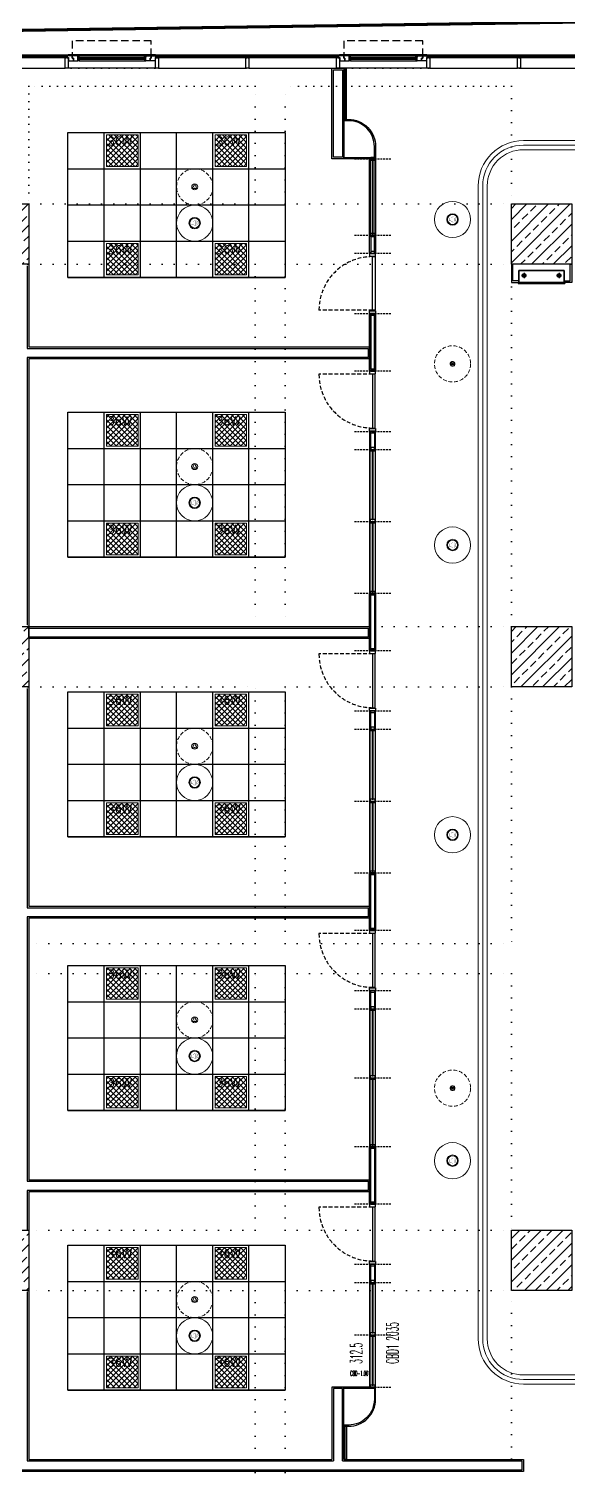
# Model space of a CAD drawing. Header units: centimetres. Extents: x 405564 to 502064, y 46284 to 60634.
# Drawn here: x 462150 to 463044, y 54735 to 57123 of the extents above; entities that cross this region are included whole.
import ezdxf
from ezdxf.enums import TextEntityAlignment as Align
from ezdxf.xclip import XClip

# ---------------------------------------------------------------- set-up
doc = ezdxf.new("R2010")
doc.units = ezdxf.units.CM
doc.header["$XCLIPFRAME"] = 0
for name, pattern in [('( Hidden )', [0.375, 0.25, -0.125]), ('ACAD_ISO07W100', [3, 0, -3]), ('BORDER', [1.75, 0.5, -0.25, 0.5, -0.25, 0, -0.25]), ('DASHDOT', [25.4, 12.7, -6.35, 0, -6.35]), ('DASHED', [19.05, 12.7, -6.35]), ('DOT', [0.25, 0, -0.25]), ('HIDDEN', [9.525, 6.35, -3.175])]:
    doc.linetypes.add(name, pattern=pattern)
doc.layers.get('0').update_dxf_attribs({"color": 8, "lineweight": 9})
for name, color, linetype, lineweight in [('---___EB_draft00_ALTYAPI_helikoptermania', 8, 'Continuous', 0), ('---___EB_draft00_parselsiniri', 8, 'BORDER', 9), ('0-KRCN-AYDINLATMA-130426', 8, 'Continuous', 9), ('0-KRCN-MİMARİ-220526', 8, 'Continuous', 9)]:
    doc.layers.add(name, color=color, linetype=linetype, lineweight=lineweight)
for name, color, linetype in [('0-KRCN-ASMATAVAN-130426', 8, 'Continuous'), ('AS_DOS_TERAS_UST', 8, 'ACAD_ISO07W100'), ('AS_DUV_ALCIPAN_YANGINA-SUYA DAYANIMLI', 8, 'Continuous'), ('AS_DUV_CAMBOLME', 8, 'Continuous'), ('AS_DUV_CAMBOLME_AHSAP', 8, 'Continuous'), ('AS_DUV_CAMBOLME_AKS', 8, 'HIDDEN'), ('AS_DUV_CAMBOLME_AL PROFIL', 8, 'Continuous'), ('AS_DUV_CAMBOLME_JALUZI', 8, 'Continuous'), ('AS_DUVK_AHSAP', 8, 'Continuous'), ('AS_GOR_UZAK2', 8, 'Continuous'), ('AS_KAPI_POZ', 8, 'Continuous'), ('AS_PRFL_ALU', 8, 'Continuous'), ('AS_PRFL_CAM', 8, 'Continuous'), ('AS_TA_BETONARME', 5, 'Continuous'), ('AS_TA_TARAMA', 8, 'Continuous'), ('AS_TEFR_MEK_YANGIN DOLAP TIP2 DEKORATIF', 8, 'Continuous')]:
    doc.layers.add(name, color=color, linetype=linetype)
doc.styles.add('2', font='arial.ttf', dxfattribs={"width": 0.9, "height": 200})
doc.styles.add('OLCU', font='romanstw.shx', dxfattribs={"width": 0.6})
doc.styles.add('TAHOMA', font='tahoma.ttf')
pattern_1 = [(225, (17560.68, -7819.299), (17.96051, -17.96051), []), (225, (17542.72, -7819.299), (17.96051, -17.96051), [12.7, -6.35])]

# ---------------------------------------------------------------- blocks, each defined once
blk = doc.blocks.new('ABB 6131-51-24-500')
at = {"layer": '0-KRCN-AYDINLATMA-130426'}
for p, q in [((-4, -1), (-4, 1)), ((3.2, 1), (-3.2, 1)), ((-3.2, -0.8), (-3.2, 0.8)), ((-1, 4), (1, 4)), ((-1, -0.9), (-1, 1)), ((-0.8, 3.2), (0.8, 3.2)), ((1, -0.9), (1, 1)), ((3.2, 0.8), (3.2, -0.8)), ((4, 1), (4, -1)), ((3.2, -0.9), (-3.2, -0.9)), ((1, -4), (-1, -4)), ((0.8, -3.2), (-0.8, -3.2))]:
    blk.add_line(p, q, dxfattribs=at)
at = {"layer": '0-KRCN-AYDINLATMA-130426', "linetype": 'HIDDEN'}
blk.add_circle((0, 0), 30, dxfattribs=at)
at = {"layer": '0-KRCN-AYDINLATMA-130426'}
for centre, radius in [((-0.5, 0), 0.089), ((0, 0), 0.16), ((0.5, 0), 0.089)]:
    blk.add_circle(centre, radius, dxfattribs=at)
for centre, radius, start, end in [((-1, 1), 3.01, 90, 180), ((-0.8, 0.8), 2.41, 90, 180), ((0.8, 0.8), 2.41, 0, 90), ((1, 1), 3.01, 0, 90), ((-1, -1), 3.01, 180, 270), ((-0.8, -0.8), 2.41, 180, 270), ((0.8, -0.8), 2.41, 270, 0), ((1, -1), 3.01, 270, 0)]:
    blk.add_arc(centre, radius, start, end, dxfattribs=at)
blk = doc.blocks.new('AST-OD-OD')
at = {"layer": '0-KRCN-AYDINLATMA-130426'}
for p, q in [((0.3, 5), (-4, -2.5)), ((4.6, -2.5), (0.3, 5)), ((4.6, -2.5), (-4, -2.5))]:
    blk.add_line(p, q, dxfattribs=at)
at = {"layer": '0-KRCN-AYDINLATMA-130426', "linetype": 'HIDDEN'}
blk.add_circle((0.3, 0), 30, dxfattribs=at)
at = {"layer": '0-KRCN-AYDINLATMA-130426'}
blk.add_circle((0.3, 0), 5, dxfattribs=at)
at = {"layer": '0-KRCN-AYDINLATMA-130426', "style": '2'}
blk.add_text('O', height=3.43, dxfattribs=at).set_placement((0.3, 0), align=Align.MIDDLE)
blk = doc.blocks.new('ASMA TAVA TİPİ HOPARLÖR')
at = {"layer": '0-KRCN-AYDINLATMA-130426', "const_width": 0.317}
blk.add_lwpolyline([(0.3, -4.4, 0.598176), (1.3, -3.9), (1.3, 3.9, 0.598176), (0.3, 4.4), (-2.7, 2.4, -0.147433), (-3, 2.3), (-5.1, 2.3, 0.414214), (-5.7, 1.7), (-5.7, -1.7, 0.414214), (-5.1, -2.3), (-3, -2.3, -0.147433), (-2.7, -2.4)], format="xyb", close=True, dxfattribs=at)
for points in [[(2.4, 1.3, -0.601398), (2.4, -1.3)], [(2.8, 2.5, -0.658812), (2.8, -2.5)], [(3.2, 3.7, -0.680488), (3.2, -3.7)]]:
    blk.add_lwpolyline(points, format="xyb", dxfattribs=at)
at = {"layer": '0-KRCN-AYDINLATMA-130426'}
blk.add_circle((0, 0), 30, dxfattribs=at)
at = {"layer": '0-KRCN-AYDINLATMA-130426', "ltscale": 0.1}
for radius in [9.5, 8.23]:
    blk.add_circle((0, 0), radius, dxfattribs=at)
blk = doc.blocks.new('36W 60x60 cm  SIVA ALTI LED ARMATÜR')
at = {"layer": '0-KRCN-AYDINLATMA-130426'}
h = blk.add_hatch(dxfattribs=at)
h.set_pattern_fill('ANSI37', color=256, scale=2)
h.paths.add_polyline_path([(-26, 26), (26, 26), (26, -26), (-26, -26)])
for points in [[(-30, 30), (30, 30), (30, -30), (-30, -30)], [(-26, 26), (26, 26), (26, -26), (-26, -26)]]:
    blk.add_lwpolyline(points, close=True, dxfattribs=at)
at = {"layer": '0-KRCN-AYDINLATMA-130426', "insert": (-23.5, 23.5), "char_height": 15, "attachment_point": 1, "style": 'TAHOMA'}
blk.add_mtext_dynamic_manual_height_columns('{\\fTahoma|b0|i0|c162|p34;36W}', width=52.946, gutter_width=1.25, heights=[0], dxfattribs=at)
blk = doc.blocks.new('G$C27E741DA')
at = {"layer": '0-KRCN-AYDINLATMA-130426'}
for points in [[(24905.7, 9803.5), (26525.7, 9803.5, -0.414214), (26600.7, 9728.5), (26600.7, 7818.5, -0.414214), (26525.7, 7743.5), (24905.7, 7743.5, -0.414214), (24830.7, 7818.5), (24830.7, 9728.5, -0.414214)], [(24905.7, 9796), (26525.7, 9796, -0.414214), (26593.2, 9728.5), (26593.2, 7818.5, -0.414214), (26525.7, 7751), (24905.7, 7751, -0.414214), (24838.2, 7818.5), (24838.2, 9728.5, -0.414214)], [(24905.7, 9788.5), (26525.7, 9788.5, -0.414214), (26585.7, 9728.5), (26585.7, 7818.5, -0.414214), (26525.7, 7758.5), (24905.7, 7758.5, -0.414214), (24845.7, 7818.5), (24845.7, 9728.5, -0.414214)]]:
    blk.add_lwpolyline(points, format="xyb", close=True, dxfattribs=at)
for name, p in [('36W 60x60 cm  SIVA ALTI LED ARMATÜR', (24240.7, 9786.9)), ('36W 60x60 cm  SIVA ALTI LED ARMATÜR', (24420.7, 9786.9)), ('AST-OD-OD', (24360.4, 9726.9)), ('ASMA TAVA TİPİ HOPARLÖR', (24360.7, 9666.9)), ('ASMA TAVA TİPİ HOPARLÖR', (24788.2, 9672.9)), ('36W 60x60 cm  SIVA ALTI LED ARMATÜR', (24240.7, 9606.9)), ('36W 60x60 cm  SIVA ALTI LED ARMATÜR', (24420.7, 9606.9)), ('ABB 6131-51-24-500', (24788.2, 9433.6)), ('36W 60x60 cm  SIVA ALTI LED ARMATÜR', (24240.7, 9323.5)), ('36W 60x60 cm  SIVA ALTI LED ARMATÜR', (24420.7, 9323.5)), ('AST-OD-OD', (24360.3, 9263.5)), ('ASMA TAVA TİPİ HOPARLÖR', (24360.6, 9203.5)), ('36W 60x60 cm  SIVA ALTI LED ARMATÜR', (24240.7, 9143.5)), ('36W 60x60 cm  SIVA ALTI LED ARMATÜR', (24420.7, 9143.5)), ('ASMA TAVA TİPİ HOPARLÖR', (24788.2, 9133.5)), ('36W 60x60 cm  SIVA ALTI LED ARMATÜR', (24240.7, 8860.2)), ('36W 60x60 cm  SIVA ALTI LED ARMATÜR', (24420.7, 8860.2)), ('AST-OD-OD', (24360.3, 8800.2)), ('ASMA TAVA TİPİ HOPARLÖR', (24360.6, 8740.2)), ('36W 60x60 cm  SIVA ALTI LED ARMATÜR', (24240.7, 8680.2)), ('36W 60x60 cm  SIVA ALTI LED ARMATÜR', (24420.7, 8680.2)), ('ASMA TAVA TİPİ HOPARLÖR', (24788.2, 8653.5)), ('36W 60x60 cm  SIVA ALTI LED ARMATÜR', (24240.7, 8406.9)), ('36W 60x60 cm  SIVA ALTI LED ARMATÜR', (24420.7, 8406.9)), ('AST-OD-OD', (24360.3, 8346.9)), ('ASMA TAVA TİPİ HOPARLÖR', (24360.6, 8286.9)), ('ABB 6131-51-24-500', (24788.2, 8233.6)), ('36W 60x60 cm  SIVA ALTI LED ARMATÜR', (24240.7, 8226.9)), ('36W 60x60 cm  SIVA ALTI LED ARMATÜR', (24420.7, 8226.9)), ('ASMA TAVA TİPİ HOPARLÖR', (24788.2, 8113.5)), ('36W 60x60 cm  SIVA ALTI LED ARMATÜR', (24240.7, 7943.5)), ('36W 60x60 cm  SIVA ALTI LED ARMATÜR', (24420.7, 7943.5)), ('AST-OD-OD', (24360.3, 7883.5)), ('ASMA TAVA TİPİ HOPARLÖR', (24360.6, 7823.5)), ('36W 60x60 cm  SIVA ALTI LED ARMATÜR', (24240.7, 7763.5)), ('36W 60x60 cm  SIVA ALTI LED ARMATÜR', (24420.7, 7763.5))]:
    blk.add_blockref(name, p, dxfattribs=at)
blk = doc.blocks.new('OPK-site-surrounding-R01')
at = {"layer": '---___EB_draft00_ALTYAPI_helikoptermania', "linetype": 'DASHED', "ltscale": 10}
blk.add_lwpolyline([(-21668.1, -4404.9), (1451.4, 6572.4)], dxfattribs=at)
at = {"layer": '---___EB_draft00_parselsiniri', "linetype": 'DASHDOT', "ltscale": 5, "const_width": 5, "flags": 128}
blk.add_lwpolyline([(-303.7, 52.5), (22545.3, 391.1), (23723.4, -711), (24047.6, -4450), (-299.9, -4450)], close=True, dxfattribs=at)
blk = doc.blocks.new('YANGIN DOLAP TIP2 75X100X20 PLAN')
blk.add_wipeout([(0, -22), (38.3, -22), (38.4, -22), (38.4, -21.9), (38.5, -21.9), (38.5, -21.8), (38.5, -20.2), (38.5, -20.1), (38.4, -20.1), (38.4, -20), (38.3, -20), (37.5, -20), (37.5, 0), (0, 0), (-37.5, 0), (-37.5, -20), (-38.3, -20), (-38.4, -20), (-38.4, -20.1), (-38.5, -20.1), (-38.5, -20.2), (-38.5, -21.8), (-38.5, -21.9), (-38.4, -21.9), (-38.4, -22), (-38.3, -22)])
for p, q in [((37.5, -20), (-37.5, -20)), ((-24.8, -8.5), (-33.2, -8.5)), ((-29, -4.2), (-29, -12.8)), ((24.8, -8.5), (33.2, -8.5)), ((29, -4.3), (29, -12.8))]:
    blk.add_line(p, q)
blk.add_lwpolyline([(37.5, 0), (-37.5, 0), (-37.5, -20), (-35.4, -20), (-35.4, -18.8), (-35.5, -18.8), (-35.5, -19.9), (-37.4, -19.9), (-37.4, -0.1), (37.4, -0.1), (37.4, -19.9), (35.5, -19.9), (35.5, -18.8), (35.4, -18.8), (35.4, -20), (37.5, -20)], close=True)
blk.add_lwpolyline([(-37.5, -20), (-38.3, -20, 0.414214), (-38.5, -20.2), (-38.5, -21.8, 0.414214), (-38.3, -22), (38.3, -22, 0.414214), (38.5, -21.8), (38.5, -20.2, 0.414214), (38.3, -20), (37.5, -20), (37.5, -20.1), (38.3, -20.1, -0.414214), (38.4, -20.2), (38.4, -21.8, -0.414214), (38.3, -21.9), (-38.3, -21.9, -0.414214), (-38.4, -21.8), (-38.4, -20.2, -0.414214), (-38.3, -20.1), (-37.5, -20.1)], format="xyb", close=True)
for centre, radius in [((-29, -8.5), 3.15), ((-29, -8.5), 1.85), ((29, -8.5), 3.15), ((29, -8.5), 1.85)]:
    blk.add_circle(centre, radius)
blk = doc.blocks.new('CBD 2035x300')
at = {"layer": 'AS_DUV_CAMBOLME'}
for points in [[(63.5, 1908.8), (62.5, 1908.8), (62.5, 2034.5), (63.5, 2034.5)], [(72.5, 1908.8), (71.5, 1908.8), (71.5, 2034.5), (72.5, 2034.5)], [(63.5, 1552.8), (62.5, 1552.8), (62.5, 1434.7), (63.5, 1434.7)], [(72.5, 1552.8), (71.5, 1552.8), (71.5, 1550.3), (71.5, 1434.7), (72.5, 1434.7)], [(63.5, 1433.7), (62.5, 1433.7), (62.5, 1315.5), (63.5, 1315.5), (63.5, 1318)], [(72.5, 1433.7), (71.5, 1433.7), (71.5, 1315.5), (72.5, 1315.5)], [(63.5, 1089.5), (62.5, 1089.5), (62.5, 971.3), (63.5, 971.3)], [(72.5, 1089.5), (71.5, 1089.5), (71.5, 1087), (71.5, 971.3), (72.5, 971.3)], [(63.5, 970.3), (62.5, 970.3), (62.5, 852.2), (63.5, 852.2), (63.5, 854.7)], [(72.5, 970.3), (71.5, 970.3), (71.5, 852.2), (72.5, 852.2)], [(63.5, 626.2), (62.5, 626.2), (62.5, 513), (63.5, 513)], [(72.5, 626.2), (71.5, 626.2), (71.5, 623.7), (71.5, 513), (72.5, 513)], [(63.5, 512), (62.5, 512), (62.5, 398.8), (63.5, 398.8), (63.5, 401.3)], [(72.5, 512), (71.5, 512), (71.5, 398.8), (72.5, 398.8)], [(63.5, 172.8), (62.5, 172.8), (62.5, 87.2), (63.5, 87.2)], [(72.5, 172.8), (71.5, 172.8), (71.5, 170.3), (71.5, 87.2), (72.5, 87.2)], [(63.5, 86.2), (62.5, 86.2), (62.5, 0.5), (63.5, 0.5), (63.5, 3)], [(72.5, 86.2), (71.5, 86.2), (71.5, 0.5), (72.5, 0.5)]]:
    blk.add_lwpolyline(points, close=True, dxfattribs=at)
at = {"layer": 'AS_DUV_CAMBOLME_AHSAP'}
for points in [[(22, 2100), (24, 2100), (24, 2185), (22, 2185)], [(27.5, 2098), (20, 2098), (20, 2100), (27.5, 2100)], [(70.5, 2055), (72.5, 2055), (72.5, 2035.5), (70.5, 2035.5)], [(64.5, 2035), (20, 2035), (20, 2037), (64.5, 2037)], [(64.5, 1878.8), (62.5, 1878.8), (62.5, 1907.8), (64.5, 1907.8)], [(72.5, 1878.8), (70.5, 1878.8), (70.5, 1907.8), (72.5, 1907.8)], [(71.5, 1783.8), (67.5, 1783.8), (67.5, 1872.8), (71.5, 1872.8)], [(64.5, 1683.8), (62.5, 1683.8), (62.5, 1777.8), (64.5, 1777.8)], [(72.5, 1683.8), (70.5, 1683.8), (70.5, 1777.8), (72.5, 1777.8)], [(71.5, 1677.8), (67.5, 1677.8), (67.5, 1588.8), (71.5, 1588.8)], [(64.5, 1582.8), (62.5, 1582.8), (62.5, 1553.8), (64.5, 1553.8)], [(72.5, 1582.8), (70.5, 1582.8), (70.5, 1553.8), (72.5, 1553.8)], [(64.5, 1314.5), (62.5, 1314.5), (62.5, 1220.5), (64.5, 1220.5)], [(72.5, 1314.5), (70.5, 1314.5), (70.5, 1220.5), (72.5, 1220.5)], [(71.5, 1214.5), (67.5, 1214.5), (67.5, 1125.5), (71.5, 1125.5)], [(64.5, 1119.5), (62.5, 1119.5), (62.5, 1090.5), (64.5, 1090.5)], [(72.5, 1119.5), (70.5, 1119.5), (70.5, 1090.5), (72.5, 1090.5)], [(64.5, 851.2), (62.5, 851.2), (62.5, 757.2), (64.5, 757.2)], [(72.5, 851.2), (70.5, 851.2), (70.5, 757.2), (72.5, 757.2)], [(71.5, 751.2), (67.5, 751.2), (67.5, 662.2), (71.5, 662.2)], [(64.5, 656.2), (62.5, 656.2), (62.5, 627.2), (64.5, 627.2)], [(72.5, 656.2), (70.5, 656.2), (70.5, 627.2), (72.5, 627.2)], [(64.5, 397.8), (62.5, 397.8), (62.5, 303.8), (64.5, 303.8)], [(72.5, 397.8), (70.5, 397.8), (70.5, 303.8), (72.5, 303.8)], [(71.5, 297.8), (67.5, 297.8), (67.5, 208.8), (71.5, 208.8)], [(64.5, 202.8), (62.5, 202.8), (62.5, 173.8), (64.5, 173.8)], [(72.5, 202.8), (70.5, 202.8), (70.5, 173.8), (72.5, 173.8)], [(64.5, 0), (20, 0), (20, -2), (64.5, -2)], [(72.5, 0), (70.5, 0), (70.5, -2), (70.5, -20), (72.5, -20)], [(27.5, -63), (20, -63), (20, -65), (27.5, -65)], [(22, -65), (24, -65), (24, -120), (22, -120)]]:
    blk.add_lwpolyline(points, close=True, dxfattribs=at)
for points in [[(72.5, 2055), (70.5, 2055, 0.414214), (27.5, 2098), (27.5, 2100, -0.414214)], [(72.5, -20), (70.5, -20, -0.414214), (27.5, -63), (27.5, -65, 0.414214)]]:
    blk.add_lwpolyline(points, format="xyb", close=True, dxfattribs=at)
at = {"layer": 'AS_DUV_CAMBOLME_AKS', "ltscale": 0.5}
for points in [[(37.5, 2035), (97.5, 2035)], [(37.5, 1908.3), (97.5, 1908.3)], [(37.5, 1878.3), (97.5, 1878.3)], [(37.5, 1778.3), (97.5, 1778.3)], [(37.5, 1683.3), (97.5, 1683.3)], [(37.5, 1583.3), (97.5, 1583.3)], [(37.5, 1553.3), (97.5, 1553.3)], [(37.5, 1434.2), (97.5, 1434.2)], [(37.5, 1315), (97.5, 1315)], [(37.5, 1220), (97.5, 1220)], [(37.5, 1120), (97.5, 1120)], [(37.5, 1090), (97.5, 1090)], [(37.5, 970.8), (97.5, 970.8)], [(37.5, 851.7), (97.5, 851.7)], [(37.5, 756.7), (97.5, 756.7)], [(37.5, 656.7), (97.5, 656.7)], [(37.5, 626.7), (97.5, 626.7)], [(37.5, 512.5), (97.5, 512.5)], [(37.5, 398.3), (97.5, 398.3)], [(37.5, 303.3), (97.5, 303.3)], [(37.5, 203.3), (97.5, 203.3)], [(37.5, 173.3), (97.5, 173.3)], [(37.5, 86.7), (97.5, 86.7)], [(37.5, 0), (97.5, 0)]]:
    blk.add_lwpolyline(points, dxfattribs=at)
at = {"layer": 'AS_DUV_CAMBOLME_AKS'}
for points in [[(67.5, 1783.8), (-21.5, 1783.8, -0.414214), (67.5, 1872.8)], [(67.5, 1677.8), (-21.5, 1677.8, 0.414214), (67.5, 1588.8)], [(67.5, 1214.5), (-21.5, 1214.5, 0.414214), (67.5, 1125.5)], [(67.5, 751.2), (-21.5, 751.2, 0.414214), (67.5, 662.2)], [(67.5, 297.8), (-21.5, 297.8, 0.414214), (67.5, 208.8)]]:
    blk.add_lwpolyline(points, format="xyb", dxfattribs=at)
at = {"layer": 'AS_DUV_CAMBOLME_AL PROFIL'}
for points in [[(63.5, 2034.5), (71.5, 2034.5), (71.5, 2032), (63.5, 2032)], [(64.5, 2034.5), (70.5, 2034.5), (70.5, 2037), (64.5, 2037)], [(63.5, 1908.8), (71.5, 1908.8), (71.5, 1911.3), (63.5, 1911.3)], [(64.5, 1908.8), (70.5, 1908.8), (70.5, 1905.3), (64.5, 1905.3)], [(72.5, 1877.8), (62.5, 1877.8), (62.5, 1873.8), (72.5, 1873.8)], [(64.5, 1877.8), (70.5, 1877.8), (70.5, 1881.3), (64.5, 1881.3)], [(72.5, 1778.8), (62.5, 1778.8), (62.5, 1782.8), (72.5, 1782.8)], [(64.5, 1778.8), (70.5, 1778.8), (70.5, 1775.3), (64.5, 1775.3)], [(72.5, 1682.8), (62.5, 1682.8), (62.5, 1678.8), (72.5, 1678.8)], [(64.5, 1682.8), (70.5, 1682.8), (70.5, 1686.3), (64.5, 1686.3)], [(72.5, 1583.8), (62.5, 1583.8), (62.5, 1587.8), (72.5, 1587.8)], [(64.5, 1583.8), (70.5, 1583.8), (70.5, 1580.3), (64.5, 1580.3)], [(63.5, 1552.8), (71.5, 1552.8), (71.5, 1550.3), (63.5, 1550.3)], [(64.5, 1552.8), (70.5, 1552.8), (70.5, 1556.3), (64.5, 1556.3)], [(63.5, 1434.2), (71.5, 1434.2), (71.5, 1437.2), (63.5, 1437.2)], [(63.5, 1434.2), (71.5, 1434.2), (71.5, 1431.2), (63.5, 1431.2)], [(63.5, 1315.5), (71.5, 1315.5), (71.5, 1318), (63.5, 1318)], [(64.5, 1315.5), (70.5, 1315.5), (70.5, 1313), (64.5, 1313)], [(72.5, 1219.5), (62.5, 1219.5), (62.5, 1215.5), (72.5, 1215.5)], [(64.5, 1219.5), (70.5, 1219.5), (70.5, 1223), (64.5, 1223)], [(72.5, 1120.5), (62.5, 1120.5), (62.5, 1124.5), (72.5, 1124.5)], [(64.5, 1120.5), (70.5, 1120.5), (70.5, 1117), (64.5, 1117)], [(63.5, 1089.5), (71.5, 1089.5), (71.5, 1087), (63.5, 1087)], [(64.5, 1089.5), (70.5, 1089.5), (70.5, 1093), (64.5, 1093)], [(63.5, 970.8), (71.5, 970.8), (71.5, 973.8), (63.5, 973.8)], [(63.5, 970.8), (71.5, 970.8), (71.5, 967.8), (63.5, 967.8)], [(63.5, 852.2), (71.5, 852.2), (71.5, 854.7), (63.5, 854.7)], [(64.5, 852.2), (70.5, 852.2), (70.5, 849.7), (64.5, 849.7)], [(72.5, 756.2), (62.5, 756.2), (62.5, 752.2), (72.5, 752.2)], [(64.5, 756.2), (70.5, 756.2), (70.5, 759.7), (64.5, 759.7)], [(72.5, 657.2), (62.5, 657.2), (62.5, 661.2), (72.5, 661.2)], [(64.5, 657.2), (70.5, 657.2), (70.5, 653.7), (64.5, 653.7)], [(63.5, 626.2), (71.5, 626.2), (71.5, 623.7), (63.5, 623.7)], [(64.5, 626.2), (70.5, 626.2), (70.5, 629.7), (64.5, 629.7)], [(63.5, 512.5), (71.5, 512.5), (71.5, 515.5), (63.5, 515.5)], [(63.5, 512.5), (71.5, 512.5), (71.5, 509.5), (63.5, 509.5)], [(63.5, 398.8), (71.5, 398.8), (71.5, 401.3), (63.5, 401.3)], [(64.5, 398.8), (70.5, 398.8), (70.5, 396.3), (64.5, 396.3)], [(72.5, 302.8), (62.5, 302.8), (62.5, 298.8), (72.5, 298.8)], [(64.5, 302.8), (70.5, 302.8), (70.5, 306.3), (64.5, 306.3)], [(72.5, 203.8), (62.5, 203.8), (62.5, 207.8), (72.5, 207.8)], [(64.5, 203.8), (70.5, 203.8), (70.5, 200.3), (64.5, 200.3)], [(63.5, 172.8), (71.5, 172.8), (71.5, 170.3), (63.5, 170.3)], [(64.5, 172.8), (70.5, 172.8), (70.5, 176.3), (64.5, 176.3)], [(63.5, 86.7), (71.5, 86.7), (71.5, 89.7), (63.5, 89.7)], [(63.5, 86.7), (71.5, 86.7), (71.5, 83.7), (63.5, 83.7)], [(63.5, 0.5), (71.5, 0.5), (71.5, 3), (63.5, 3)], [(64.5, 0.5), (70.5, 0.5), (70.5, -2), (64.5, -2)]]:
    blk.add_lwpolyline(points, close=True, dxfattribs=at)
at = {"layer": 'AS_DUV_CAMBOLME_JALUZI'}
for points in [[(66.5, 1911.3), (68.5, 1911.3), (68.5, 2032), (66.5, 2032)], [(68.5, 1550.3), (66.5, 1550.3), (66.5, 1437.2), (68.5, 1437.2)], [(68.5, 1431.2), (66.5, 1431.2), (66.5, 1318), (68.5, 1318)], [(68.5, 1087), (66.5, 1087), (66.5, 973.8), (68.5, 973.8)], [(68.5, 967.8), (66.5, 967.8), (66.5, 854.7), (68.5, 854.7)], [(68.5, 623.7), (66.5, 623.7), (66.5, 515.5), (68.5, 515.5)], [(68.5, 509.5), (66.5, 509.5), (66.5, 401.3), (68.5, 401.3)], [(68.5, 170.3), (66.5, 170.3), (66.5, 89.7), (68.5, 89.7)], [(68.5, 83.7), (66.5, 83.7), (66.5, 3), (68.5, 3)]]:
    blk.add_lwpolyline(points, close=True, dxfattribs=at)
at = {"layer": 'AS_KAPI_POZ', "char_height": 20, "width": 99.065, "attachment_point": 1, "rotation": 90, "style": 'OLCU'}
for s, insert in [('{\\Fromanstw|c162;\\W0.45;CBD1 2035}', (90.3, 38.5)), ('{\\Fromanstw|c162;\\W0.45;312.5}', (30.3, 38.5))]:
    blk.add_mtext(s, dxfattribs=dict(at, insert=insert))
at = {"layer": 'AS_KAPI_POZ', "insert": (30.3, 26.7), "char_height": 8, "width": 99.065, "attachment_point": 1, "style": 'OLCU'}
blk.add_mtext('{\\Fromanstw|c162;\\W0.45;CBD-1.001}', dxfattribs=at)
blk = doc.blocks.new('A$C6A10300A')
at = {"layer": 'AS_TA_TARAMA'}
h = blk.add_hatch(dxfattribs=at)
h.set_pattern_fill('ANSI33', color=256, scale=4, angle=180)
h.set_pattern_definition(pattern_1)
h.paths.add_polyline_path([(23985.68, -3801.45), (24085.68, -3801.45), (24085.68, -3901.45), (23985.68, -3901.45)])
h = blk.add_hatch(dxfattribs=at)
h.set_pattern_fill('ANSI33', color=256, scale=4, angle=180)
h.set_pattern_definition(pattern_1)
h.paths.add_polyline_path([(23985.68, -4501.45), (24085.68, -4501.45), (24085.68, -4601.45), (23985.68, -4601.45)])
h = blk.add_hatch(dxfattribs=at)
h.set_pattern_fill('ANSI33', color=256, scale=4, angle=180)
h.set_pattern_definition(pattern_1)
h.paths.add_polyline_path([(24885.68, -4501.45), (24985.68, -4501.45), (24985.68, -4601.45), (24885.68, -4601.45)])
h = blk.add_hatch(dxfattribs=at)
h.set_pattern_fill('ANSI33', color=256, scale=4, angle=180)
h.set_pattern_definition(pattern_1)
h.paths.add_polyline_path([(23985.68, -5501.45), (24085.68, -5501.45), (24085.68, -5601.45), (23985.68, -5601.45)])
h = blk.add_hatch(dxfattribs=at)
h.set_pattern_fill('ANSI33', color=256, scale=4, angle=180)
h.set_pattern_definition(pattern_1)
h.paths.add_polyline_path([(24885.68, -5501.45), (24985.68, -5501.45), (24985.68, -5601.45), (24885.68, -5601.45)])
at = {"layer": 'AS_DOS_TERAS_UST', "linetype": 'DOT', "ltscale": 80}
for p, q in [((24460.68, -3801.45), (24460.68, -3606.45)), ((24510.68, -3801.45), (24510.68, -3606.45)), ((24885.68, -3606.45), (24885.68, -3801.45)), ((24085.68, -3801.45), (24460.68, -3801.45)), ((24510.68, -3801.45), (24885.68, -3801.45)), ((24085.68, -3901.45), (24460.68, -3901.45)), ((24460.68, -3901.45), (24460.68, -4501.45)), ((24510.68, -3901.45), (24510.68, -4501.45)), ((24085.68, -4501.45), (24460.68, -4501.45)), ((24510.68, -4501.45), (24885.68, -4501.45)), ((24085.68, -4601.45), (24460.68, -4601.45)), ((24460.68, -5026.45), (24460.68, -4601.45)), ((24510.68, -4601.45), (24885.68, -4601.45)), ((24510.68, -5026.45), (24510.68, -4601.45)), ((24885.68, -4601.45), (24885.68, -5026.45)), ((24460.68, -5026.45), (24085.68, -5026.45)), ((24510.68, -5026.45), (24885.68, -5026.45)), ((24460.68, -5076.45), (24085.68, -5076.45)), ((24460.68, -5501.45), (24460.68, -5076.45)), ((24510.68, -5076.45), (24885.68, -5076.45)), ((24510.68, -5501.45), (24510.68, -5076.45)), ((24885.68, -5076.45), (24885.68, -5501.45)), ((24460.68, -5501.45), (24085.68, -5501.45)), ((24510.68, -5501.45), (24885.68, -5501.45)), ((24460.68, -5601.45), (24085.68, -5601.45)), ((24460.68, -5601.45), (24460.68, -6101.45)), ((24510.68, -5601.45), (24885.68, -5601.45)), ((24510.68, -5601.45), (24510.68, -6101.45)), ((24885.68, -6101.45), (24885.68, -5601.45))]:
    blk.add_line(p, q, dxfattribs=at)
at = {"layer": 'AS_DOS_TERAS_UST', "linetype": 'DOT', "ltscale": 50}
for points in [[(24460.68, -3606.45), (24085.68, -3606.45), (24085.68, -3801.45)], [(24885.68, -3606.45), (24510.68, -3606.45)]]:
    blk.add_lwpolyline(points, dxfattribs=at)
at = {"layer": 'AS_DUV_ALCIPAN_YANGINA-SUYA DAYANIMLI'}
for points in [[(24588.18, -3576.45), (24608.18, -3576.45), (24608.18, -3726.45), (24588.18, -3726.45)], [(24590.68, -3578.95), (24605.68, -3578.95), (24605.68, -3723.95), (24590.68, -3723.95)], [(24085.68, -4501.45), (24650.68, -4501.45), (24650.68, -4521.45), (24085.68, -4521.45)], [(24085.68, -4503.95), (24648.18, -4503.95), (24648.18, -4518.95), (24085.68, -4518.95)]]:
    blk.add_lwpolyline(points, close=True, dxfattribs=at)
for points in [[(24083.18, -3901.45), (24085.68, -3901.45), (24085.68, -4038.12), (24650.68, -4038.12), (24650.68, -4058.12), (24085.68, -4058.12), (24085.68, -4501.45), (24083.18, -4501.45)], [(24083.18, -3903.95), (24083.18, -4040.62), (24648.18, -4040.62), (24648.18, -4055.62), (24083.18, -4055.62), (24083.18, -4498.95)], [(24083.18, -4601.45), (24085.68, -4601.45), (24085.68, -4964.79), (24650.68, -4964.79), (24650.68, -4984.79), (24085.68, -4984.79), (24085.68, -5418.12), (24650.68, -5418.12), (24650.68, -5438.12), (24085.68, -5438.12), (24085.68, -5501.45)], [(24083.18, -4603.95), (24083.18, -4967.29), (24648.18, -4967.29), (24648.18, -4982.29), (24083.18, -4982.29), (24083.18, -5420.62), (24648.18, -5420.62), (24648.18, -5435.62), (24083.18, -5435.62), (24083.18, -5501.45)], [(24083.18, -5601.45), (24085.68, -5601.45), (24085.68, -5881.45), (24588.18, -5881.45)], [(24083.18, -5603.95), (24083.18, -5883.95), (24590.68, -5883.95)], [(24608.18, -5881.45), (24905.68, -5881.45), (24905.68, -5901.45), (23560.68, -5901.45), (23560.68, -5881.45), (23815.68, -5881.45), (23815.68, -5691.45), (23835.68, -5691.45), (23835.68, -5701.45), (23915.68, -5701.45), (23915.68, -5721.45)], [(24605.68, -5883.95), (24903.18, -5883.95), (24903.18, -5898.95), (23563.18, -5898.95), (23563.18, -5883.95), (23818.18, -5883.95), (23818.18, -5693.95), (23833.18, -5693.95), (23833.18, -5703.95), (23913.18, -5703.95), (23913.18, -5721.45)], [(24608.18, -5881.45), (24608.18, -5761.45), (24588.18, -5761.45), (24588.18, -5881.45)], [(24605.68, -5883.95), (24605.68, -5763.95), (24590.68, -5763.95), (24590.68, -5883.95)]]:
    blk.add_lwpolyline(points, dxfattribs=at)
at = {"layer": 'AS_DUVK_AHSAP'}
for points in [[(24615.68, -3663.45), (24608.18, -3663.45), (24608.18, -3661.45), (24615.68, -3661.45)], [(24658.68, -3726.45), (24608.18, -3726.45), (24608.18, -3724.45), (24658.68, -3724.45)], [(24660.68, -3726.45), (24658.68, -3726.45), (24658.68, -3724.45), (24658.68, -3706.45), (24660.68, -3706.45)], [(24660.68, -3983.62), (24660.68, -4077.62), (24650.68, -4077.62), (24650.68, -3983.62)], [(24658.68, -3985.62), (24658.68, -4075.62), (24652.68, -4075.62), (24652.68, -3985.62)], [(24660.68, -4446.95), (24660.68, -4540.95), (24650.68, -4540.95), (24650.68, -4446.95)], [(24658.68, -4448.95), (24658.68, -4538.95), (24652.68, -4538.95), (24652.68, -4448.95)], [(24660.68, -4910.29), (24660.68, -5004.29), (24650.68, -5004.29), (24650.68, -4910.29)], [(24658.68, -4912.29), (24658.68, -5002.29), (24652.68, -5002.29), (24652.68, -4912.29)], [(24660.68, -5363.62), (24660.68, -5457.62), (24650.68, -5457.62), (24650.68, -5363.62)], [(24658.68, -5365.62), (24658.68, -5455.62), (24652.68, -5455.62), (24652.68, -5365.62)], [(24658.68, -5761.45), (24608.18, -5761.45), (24608.18, -5763.45), (24658.68, -5763.45)], [(24660.68, -5761.45), (24658.68, -5761.45), (24658.68, -5763.45), (24658.68, -5781.45), (24660.68, -5781.45)], [(24615.68, -5824.45), (24608.18, -5824.45), (24608.18, -5826.45), (24615.68, -5826.45)]]:
    blk.add_lwpolyline(points, close=True, dxfattribs=at)
for points in [[(24660.68, -3706.45), (24658.68, -3706.45, 0.4142136), (24615.68, -3663.45), (24615.68, -3661.45, -0.4142136)], [(24660.68, -5781.45), (24658.68, -5781.45, -0.4142136), (24615.68, -5824.45), (24615.68, -5826.45, 0.4142136)]]:
    blk.add_lwpolyline(points, format="xyb", close=True, dxfattribs=at)
at = {"layer": 'AS_GOR_UZAK2', "linetype": '( Hidden )', "ltscale": 50}
for points in [[(24288.68, -3556.15), (24288.68, -3531.15), (24157.68, -3531.15), (24157.68, -3556.15)], [(24738.68, -3556.15), (24738.68, -3531.15), (24607.68, -3531.15), (24607.68, -3556.15)]]:
    blk.add_lwpolyline(points, dxfattribs=at)
at = {"layer": 'AS_GOR_UZAK2'}
for points in [[(24000.68, -3554.45), (24145.68, -3554.45)], [(24295.68, -3554.45), (24150.68, -3554.45)], [(24300.68, -3554.45), (24445.68, -3554.45)], [(24450.68, -3554.45), (24595.68, -3554.45)], [(24745.68, -3554.45), (24600.68, -3554.45)], [(24750.68, -3554.45), (24895.68, -3554.45)], [(24900.68, -3554.45), (25045.68, -3554.45)], [(24145.68, -3559.45), (24000.68, -3559.45)], [(24000.68, -3576.45), (24145.68, -3576.45)], [(24295.68, -3576.45), (24150.68, -3576.45)], [(24445.68, -3559.45), (24300.68, -3559.45)], [(24300.68, -3576.45), (24445.68, -3576.45)], [(24595.68, -3559.45), (24450.68, -3559.45)], [(24450.68, -3576.45), (24595.68, -3576.45)], [(24745.68, -3576.45), (24600.68, -3576.45)], [(24895.68, -3559.45), (24750.68, -3559.45)], [(24750.68, -3576.45), (24895.68, -3576.45)], [(25045.68, -3559.45), (24900.68, -3559.45)], [(24900.68, -3576.45), (25045.68, -3576.45)]]:
    blk.add_lwpolyline(points, dxfattribs=at)
at = {"layer": 'AS_PRFL_ALU'}
for points in [[(24148.68, -3559.45), (24150.68, -3559.45), (24150.68, -3576.45), (24145.68, -3576.45), (24145.68, -3559.45), (24147.68, -3559.45), (24147.68, -3555.65), (24145.68, -3555.65), (24145.68, -3554.45), (24150.68, -3554.45), (24150.68, -3555.65), (24148.68, -3555.65)], [(24146.98, -3556.75), (24146.98, -3558.35), (24146.08, -3558.35), (24146.08, -3556.75)], [(24157.68, -3556.15), (24157.68, -3560.15), (24159.68, -3560.15), (24159.68, -3564.15), (24166.68, -3564.15), (24166.68, -3556.15)], [(24166.68, -3556.15), (24166.68, -3558.25), (24169.18, -3558.25), (24169.18, -3556.15)], [(24279.68, -3556.15), (24279.68, -3558.25), (24277.18, -3558.25), (24277.18, -3556.15)], [(24288.68, -3556.15), (24288.68, -3560.15), (24286.68, -3560.15), (24286.68, -3564.15), (24279.68, -3564.15), (24279.68, -3556.15)], [(24297.18, -3556.15), (24297.18, -3558.95), (24295.18, -3558.95), (24295.18, -3564.15), (24286.68, -3564.15), (24286.68, -3560.15), (24288.68, -3560.15), (24288.68, -3556.15)], [(24298.68, -3559.45), (24300.68, -3559.45), (24300.68, -3576.45), (24295.68, -3576.45), (24295.68, -3559.45), (24297.68, -3559.45), (24297.68, -3555.65), (24295.68, -3555.65), (24295.68, -3554.45), (24300.68, -3554.45), (24300.68, -3555.65), (24298.68, -3555.65)], [(24299.38, -3556.75), (24299.38, -3558.35), (24300.28, -3558.35), (24300.28, -3556.75)], [(24448.68, -3559.45), (24450.68, -3559.45), (24450.68, -3576.45), (24445.68, -3576.45), (24445.68, -3559.45), (24447.68, -3559.45), (24447.68, -3555.65), (24445.68, -3555.65), (24445.68, -3554.45), (24450.68, -3554.45), (24450.68, -3555.65), (24448.68, -3555.65)], [(24446.98, -3556.75), (24446.98, -3558.35), (24446.08, -3558.35), (24446.08, -3556.75)], [(24449.38, -3556.75), (24449.38, -3558.35), (24450.28, -3558.35), (24450.28, -3556.75)], [(24598.68, -3559.45), (24600.68, -3559.45), (24600.68, -3576.45), (24595.68, -3576.45), (24595.68, -3559.45), (24597.68, -3559.45), (24597.68, -3555.65), (24595.68, -3555.65), (24595.68, -3554.45), (24600.68, -3554.45), (24600.68, -3555.65), (24598.68, -3555.65)], [(24596.98, -3556.75), (24596.98, -3558.35), (24596.08, -3558.35), (24596.08, -3556.75)], [(24607.68, -3556.15), (24607.68, -3560.15), (24609.68, -3560.15), (24609.68, -3564.15), (24616.68, -3564.15), (24616.68, -3556.15)], [(24616.68, -3556.15), (24616.68, -3558.25), (24619.18, -3558.25), (24619.18, -3556.15)], [(24729.68, -3556.15), (24729.68, -3558.25), (24727.18, -3558.25), (24727.18, -3556.15)], [(24738.68, -3556.15), (24738.68, -3560.15), (24736.68, -3560.15), (24736.68, -3564.15), (24729.68, -3564.15), (24729.68, -3556.15)], [(24747.18, -3556.15), (24747.18, -3558.95), (24745.18, -3558.95), (24745.18, -3564.15), (24736.68, -3564.15), (24736.68, -3560.15), (24738.68, -3560.15), (24738.68, -3556.15)], [(24748.68, -3559.45), (24750.68, -3559.45), (24750.68, -3576.45), (24745.68, -3576.45), (24745.68, -3559.45), (24747.68, -3559.45), (24747.68, -3555.65), (24745.68, -3555.65), (24745.68, -3554.45), (24750.68, -3554.45), (24750.68, -3555.65), (24748.68, -3555.65)], [(24749.38, -3556.75), (24749.38, -3558.35), (24750.28, -3558.35), (24750.28, -3556.75)], [(24898.68, -3559.45), (24900.68, -3559.45), (24900.68, -3576.45), (24895.68, -3576.45), (24895.68, -3559.45), (24897.68, -3559.45), (24897.68, -3555.65), (24895.68, -3555.65), (24895.68, -3554.45), (24900.68, -3554.45), (24900.68, -3555.65), (24898.68, -3555.65)], [(24896.98, -3556.75), (24896.98, -3558.35), (24896.08, -3558.35), (24896.08, -3556.75)], [(24899.38, -3556.75), (24899.38, -3558.35), (24900.28, -3558.35), (24900.28, -3556.75)], [(24166.68, -3564.15), (24166.68, -3562.05), (24169.18, -3562.05), (24169.18, -3564.15)], [(24167.18, -3560.95), (24167.18, -3559.35), (24168.78, -3559.35), (24168.78, -3560.95)], [(24279.68, -3564.15), (24279.68, -3562.05), (24277.18, -3562.05), (24277.18, -3564.15)], [(24279.18, -3560.95), (24279.18, -3559.35), (24277.58, -3559.35), (24277.58, -3560.95)], [(24616.68, -3564.15), (24616.68, -3562.05), (24619.18, -3562.05), (24619.18, -3564.15)], [(24617.18, -3560.95), (24617.18, -3559.35), (24618.78, -3559.35), (24618.78, -3560.95)], [(24729.68, -3564.15), (24729.68, -3562.05), (24727.18, -3562.05), (24727.18, -3564.15)], [(24729.18, -3560.95), (24729.18, -3559.35), (24727.58, -3559.35), (24727.58, -3560.95)]]:
    blk.add_lwpolyline(points, close=True, dxfattribs=at)
for points in [[(24150.68, -3556.15), (24149.18, -3556.15), (24149.18, -3558.95), (24151.18, -3558.95), (24151.18, -3564.15), (24159.68, -3564.15), (24159.68, -3560.15), (24157.68, -3560.15), (24157.68, -3556.15), (24150.68, -3556.15)], [(24277.18, -3556.15), (24169.18, -3556.15)], [(24600.68, -3556.15), (24599.18, -3556.15), (24599.18, -3558.95), (24601.18, -3558.95), (24601.18, -3564.15), (24609.68, -3564.15), (24609.68, -3560.15), (24607.68, -3560.15), (24607.68, -3556.15), (24600.68, -3556.15)], [(24727.18, -3556.15), (24619.18, -3556.15)], [(24169.18, -3558.25), (24277.18, -3558.25)], [(24277.18, -3562.05), (24169.18, -3562.05)], [(24169.18, -3564.15), (24277.18, -3564.15)], [(24619.18, -3558.25), (24727.18, -3558.25)], [(24727.18, -3562.05), (24619.18, -3562.05)], [(24619.18, -3564.15), (24727.18, -3564.15)]]:
    blk.add_lwpolyline(points, dxfattribs=at)
at = {"layer": 'AS_PRFL_CAM'}
for points in [[(24146.98, -3556.15), (23999.38, -3556.15), (23999.38, -3556.75), (24146.98, -3556.75)], [(24446.98, -3556.15), (24299.38, -3556.15), (24299.38, -3556.75), (24446.98, -3556.75)], [(24596.98, -3556.15), (24449.38, -3556.15), (24449.38, -3556.75), (24596.98, -3556.75)], [(24896.98, -3556.15), (24749.38, -3556.15), (24749.38, -3556.75), (24896.98, -3556.75)], [(25046.98, -3556.15), (24899.38, -3556.15), (24899.38, -3556.75), (25046.98, -3556.75)], [(24146.98, -3558.35), (23999.38, -3558.35), (23999.38, -3558.95), (24146.98, -3558.95)], [(24167.18, -3559.35), (24167.18, -3558.75), (24279.18, -3558.75), (24279.18, -3559.35)], [(24167.18, -3561.55), (24167.18, -3560.95), (24279.18, -3560.95), (24279.18, -3561.55)], [(24446.98, -3558.35), (24299.38, -3558.35), (24299.38, -3558.95), (24446.98, -3558.95)], [(24596.98, -3558.35), (24449.38, -3558.35), (24449.38, -3558.95), (24596.98, -3558.95)], [(24617.18, -3559.35), (24617.18, -3558.75), (24729.18, -3558.75), (24729.18, -3559.35)], [(24617.18, -3561.55), (24617.18, -3560.95), (24729.18, -3560.95), (24729.18, -3561.55)], [(24896.98, -3558.35), (24749.38, -3558.35), (24749.38, -3558.95), (24896.98, -3558.95)], [(25046.98, -3558.35), (24899.38, -3558.35), (24899.38, -3558.95), (25046.98, -3558.95)]]:
    blk.add_lwpolyline(points, close=True, dxfattribs=at)
at = {"layer": 'AS_TA_BETONARME'}
for points in [[(23985.68, -3801.45), (24085.68, -3801.45), (24085.68, -3901.45), (23985.68, -3901.45)], [(23985.68, -4501.45), (24085.68, -4501.45), (24085.68, -4601.45), (23985.68, -4601.45)], [(24885.68, -4501.45), (24985.68, -4501.45), (24985.68, -4601.45), (24885.68, -4601.45)], [(23985.68, -5501.45), (24085.68, -5501.45), (24085.68, -5601.45), (23985.68, -5601.45)], [(24885.68, -5501.45), (24985.68, -5501.45), (24985.68, -5601.45), (24885.68, -5601.45)]]:
    blk.add_lwpolyline(points, close=True, dxfattribs=at)
ref = blk.add_blockref('OPK-site-surrounding-R01', (5135.68, -3851.45))
XClip(ref).set_block_clipping_path([(-5135.679684336, -9648.5463532069), (26364.320315664, 3851.4536467931)])
at = {"layer": 'AS_DUV_CAMBOLME'}
blk.add_blockref('CBD 2035x300', (24588.18, -5761.45), dxfattribs=at)
at = {"layer": 'AS_TEFR_MEK_YANGIN DOLAP TIP2 DEKORATIF'}
blk.add_blockref('YANGIN DOLAP TIP2 75X100X20 PLAN', (24935.68, -3911.45), dxfattribs=at)
at = {"layer": 'AS_TA_TARAMA'}
h = blk.add_hatch(dxfattribs=at)
h.set_pattern_fill('ANSI33', color=256, scale=4, angle=180)
h.set_pattern_definition(pattern_1)
h.paths.add_polyline_path([(24885.68, -3801.45), (24985.68, -3801.45), (24985.68, -3901.45), (24885.68, -3901.45)])
at = {"layer": 'AS_DOS_TERAS_UST', "linetype": 'DOT', "ltscale": 80}
for p in [(24510.68, -3901.45), (24885.68, -4501.45)]:
    blk.add_line(p, (24885.68, -3901.45), dxfattribs=at)
at = {"layer": 'AS_DOS_TERAS_UST', "linetype": 'DOT', "ltscale": 50}
blk.add_lwpolyline([(27685.68, -4601.45), (27910.68, -4601.45), (27910.68, -3576.45), (23985.68, -3576.45), (23985.68, -3801.45)], dxfattribs=at)
at = {"layer": 'AS_DUV_ALCIPAN_YANGINA-SUYA DAYANIMLI'}
for points in [[(24898.18, -3931.45), (24898.18, -3928.95), (24888.18, -3928.95), (24888.18, -3901.45), (24885.68, -3901.45), (24885.68, -3931.45)], [(24973.18, -3931.45), (24973.18, -3928.95), (24983.18, -3928.95), (24983.18, -3901.45), (24985.68, -3901.45), (24985.68, -3931.45)]]:
    blk.add_lwpolyline(points, close=True, dxfattribs=at)
at = {"layer": 'AS_TA_BETONARME'}
blk.add_lwpolyline([(24885.68, -3801.45), (24985.68, -3801.45), (24985.68, -3901.45), (24885.68, -3901.45)], close=True, dxfattribs=at)
blk = doc.blocks.new('A$C6A10306C')
ref = blk.add_blockref('OPK-site-surrounding-R01', (5135.68, -3851.45))
XClip(ref).set_block_clipping_path([(-5135.679684336, -9648.5463532069), (26364.320315664, 3851.4536467931)])

msp = doc.modelspace()

# ---------------------------------------------------------------- linework, layer by layer
at = {"layer": '0-KRCN-ASMATAVAN-130426'}
for p, q in [((462214.7, 56710.9), (462214.7, 56950.9)), ((462214.7, 56950.9), (462574.7, 56950.9)), ((462274.7, 56710.9), (462274.7, 56950.9)), ((462334.7, 56710.9), (462334.7, 56950.9)), ((462394.7, 56710.9), (462394.7, 56950.9)), ((462454.7, 56710.9), (462454.7, 56950.9)), ((462514.7, 56710.9), (462514.7, 56950.9)), ((462574.7, 56950.9), (462574.7, 56710.9)), ((462214.7, 56890.9), (462574.7, 56890.9)), ((462214.7, 56830.9), (462574.7, 56830.9)), ((462214.7, 56770.9), (462574.7, 56770.9)), ((462574.7, 56710.9), (462214.7, 56710.9)), ((462214.7, 56710.9), (462574.7, 56710.9)), ((462334.7, 56710.9), (462574.7, 56710.9)), ((462214.7, 56247.6), (462214.7, 56487.6)), ((462214.7, 56487.6), (462574.7, 56487.6)), ((462274.7, 56247.6), (462274.7, 56487.6)), ((462334.7, 56247.6), (462334.7, 56487.6)), ((462394.7, 56247.6), (462394.7, 56487.6)), ((462454.7, 56247.6), (462454.7, 56487.6)), ((462514.7, 56247.6), (462514.7, 56487.6)), ((462574.7, 56487.6), (462574.7, 56247.6)), ((462214.7, 56427.6), (462574.7, 56427.6)), ((462214.7, 56367.6), (462574.7, 56367.6)), ((462214.7, 56307.6), (462574.7, 56307.6)), ((462574.7, 56247.6), (462214.7, 56247.6)), ((462214.7, 56247.6), (462574.7, 56247.6)), ((462394.7, 56247.6), (462574.7, 56247.6)), ((462214.7, 55784.2), (462214.7, 56024.2)), ((462214.7, 56024.2), (462574.7, 56024.2)), ((462274.7, 55784.2), (462274.7, 56024.2)), ((462334.7, 55784.2), (462334.7, 56024.2)), ((462394.7, 55784.2), (462394.7, 56024.2)), ((462454.7, 55784.2), (462454.7, 56024.2)), ((462514.7, 55784.2), (462514.7, 56024.2)), ((462574.7, 56024.2), (462574.7, 55784.2)), ((462214.7, 55964.2), (462574.7, 55964.2)), ((462214.7, 55904.2), (462574.7, 55904.2)), ((462214.7, 55844.2), (462574.7, 55844.2)), ((462574.7, 55784.2), (462214.7, 55784.2)), ((462214.7, 55784.2), (462574.7, 55784.2)), ((462214.7, 55330.9), (462214.7, 55570.9)), ((462214.7, 55570.9), (462574.7, 55570.9)), ((462274.7, 55330.9), (462274.7, 55570.9)), ((462334.7, 55330.9), (462334.7, 55570.9)), ((462394.7, 55330.9), (462394.7, 55570.9)), ((462454.7, 55330.9), (462454.7, 55570.9)), ((462514.7, 55330.9), (462514.7, 55570.9)), ((462574.7, 55570.9), (462574.7, 55330.9)), ((462214.7, 55510.9), (462574.7, 55510.9)), ((462214.7, 55450.9), (462574.7, 55450.9)), ((462214.7, 55390.9), (462574.7, 55390.9)), ((462574.7, 55330.9), (462214.7, 55330.9)), ((462214.7, 55330.9), (462574.7, 55330.9)), ((462394.7, 55330.9), (462574.7, 55330.9)), ((462214.7, 54867.6), (462214.7, 55107.6)), ((462214.7, 55107.6), (462574.7, 55107.6)), ((462274.7, 54867.6), (462274.7, 55107.6)), ((462334.7, 54867.6), (462334.7, 55107.6)), ((462394.7, 54867.6), (462394.7, 55107.6)), ((462454.7, 54867.6), (462454.7, 55107.6)), ((462514.7, 54867.6), (462514.7, 55107.6)), ((462574.7, 55107.6), (462574.7, 54867.6)), ((462214.7, 55047.6), (462574.7, 55047.6)), ((462214.7, 54987.6), (462574.7, 54987.6)), ((462214.7, 54927.6), (462574.7, 54927.6)), ((462574.7, 54867.6), (462214.7, 54867.6)), ((462214.7, 54867.6), (462574.7, 54867.6)), ((462394.7, 54867.6), (462574.7, 54867.6))]:
    msp.add_line(p, q, dxfattribs=at)

# ---------------------------------------------------------------- block references
at = {"layer": '0-KRCN-AYDINLATMA-130426'}
msp.add_blockref('G$C27E741DA', (438064.1, 47134), dxfattribs=at)

# ---------------------------------------------------------------- next in the draw order: block references
at = {"layer": '0-KRCN-MİMARİ-220526'}
msp.add_blockref('A$C6A10300A', (438064.1, 60634), dxfattribs=at)

# ---------------------------------------------------------------- next in the draw order: block references
msp.add_blockref('A$C6A10306C', (470564.1, 60634), dxfattribs=at)

doc.saveas('drawing.dxf')
